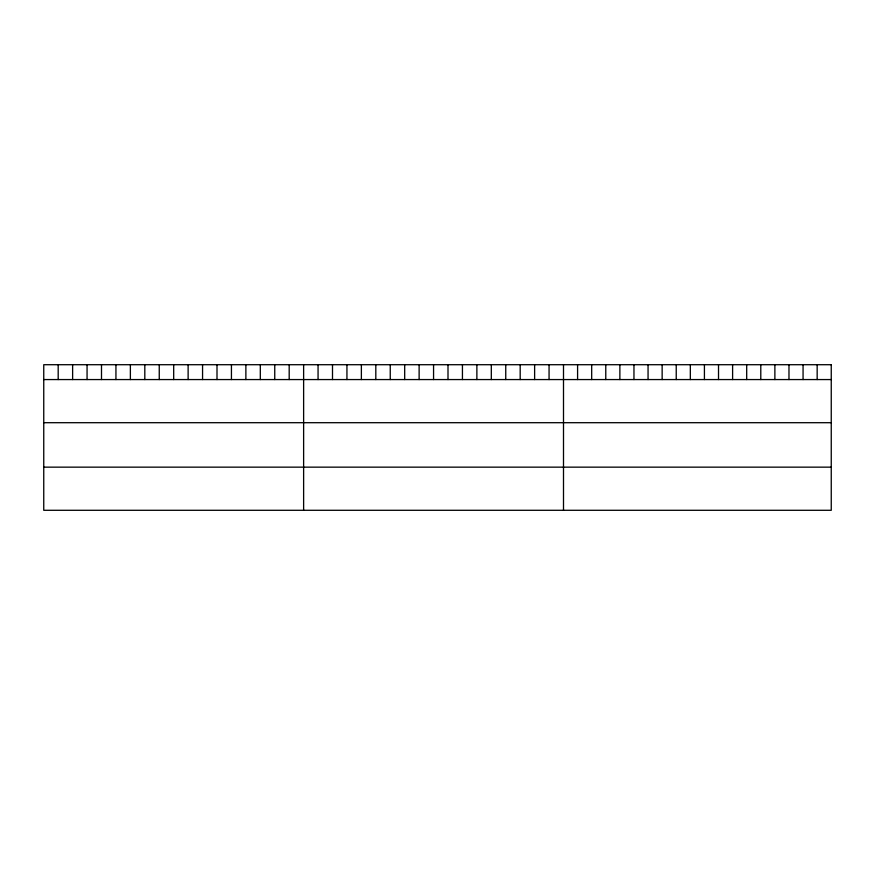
<?xml version="1.0" encoding="UTF-8"?>
<svg xmlns="http://www.w3.org/2000/svg" width="875" height="875" viewBox="0 0 875 875"><rect width="100%" height="100%" fill="white"/><g stroke="black" fill="none" stroke-linecap="round" stroke-linejoin="round"><path stroke-width="1.31" d="M43.75 379.564L831.25 379.564M43.75 422.702L831.25 422.702M43.75 467.152L831.25 467.152M817.163 364.711L817.163 379.564M803.064 364.711L803.064 379.564M788.977 364.711L788.977 379.564M774.878 364.711L774.878 379.564M760.791 364.711L760.791 379.564M746.692 364.711L746.692 379.564M732.605 364.711L732.605 379.564M718.517 364.711L718.517 379.564M704.419 364.711L704.419 379.564M690.331 364.711L690.331 379.564M676.233 364.711L676.233 379.564M662.145 364.711L662.145 379.564M648.058 364.711L648.058 379.564M633.959 364.711L633.959 379.564M619.872 364.711L619.872 379.564M605.773 364.711L605.773 379.564M591.686 364.711L591.686 379.564M577.588 364.711L577.588 379.564M563.5 364.711L563.5 510.289M549.062 364.711L549.062 379.564M534.625 364.711L534.625 379.564M520.188 364.711L520.188 379.564M505.75 364.711L505.75 379.564M491.312 364.711L491.312 379.564M476.875 364.711L476.875 379.564M462.438 364.711L462.438 379.564M448 364.711L448 379.564M433.562 364.711L433.562 379.564M419.125 364.711L419.125 379.564M404.688 364.711L404.688 379.564M390.25 364.711L390.25 379.564M375.812 364.711L375.812 379.564M361.375 364.711L361.375 379.564M346.938 364.711L346.938 379.564M332.5 364.711L332.5 379.564M318.062 364.711L318.062 379.564M303.625 364.711L303.625 510.289M289.188 364.711L289.188 379.564M274.75 364.711L274.75 379.564M260.312 364.711L260.312 379.564M245.875 364.711L245.875 379.564M231.438 364.711L231.438 379.564M217 364.711L217 379.564M202.562 364.711L202.562 379.564M188.125 364.711L188.125 379.564M173.688 364.711L173.688 379.564M159.25 364.711L159.25 379.564M144.812 364.711L144.812 379.564M130.375 364.711L130.375 379.564M115.938 364.711L115.938 379.564M101.5 364.711L101.5 379.564M87.062 364.711L87.062 379.564M72.625 364.711L72.625 379.564M58.188 364.711L58.188 379.564M831.25 364.711L43.75 364.711L43.75 510.289L831.25 510.289L831.25 364.711"/></g></svg>
